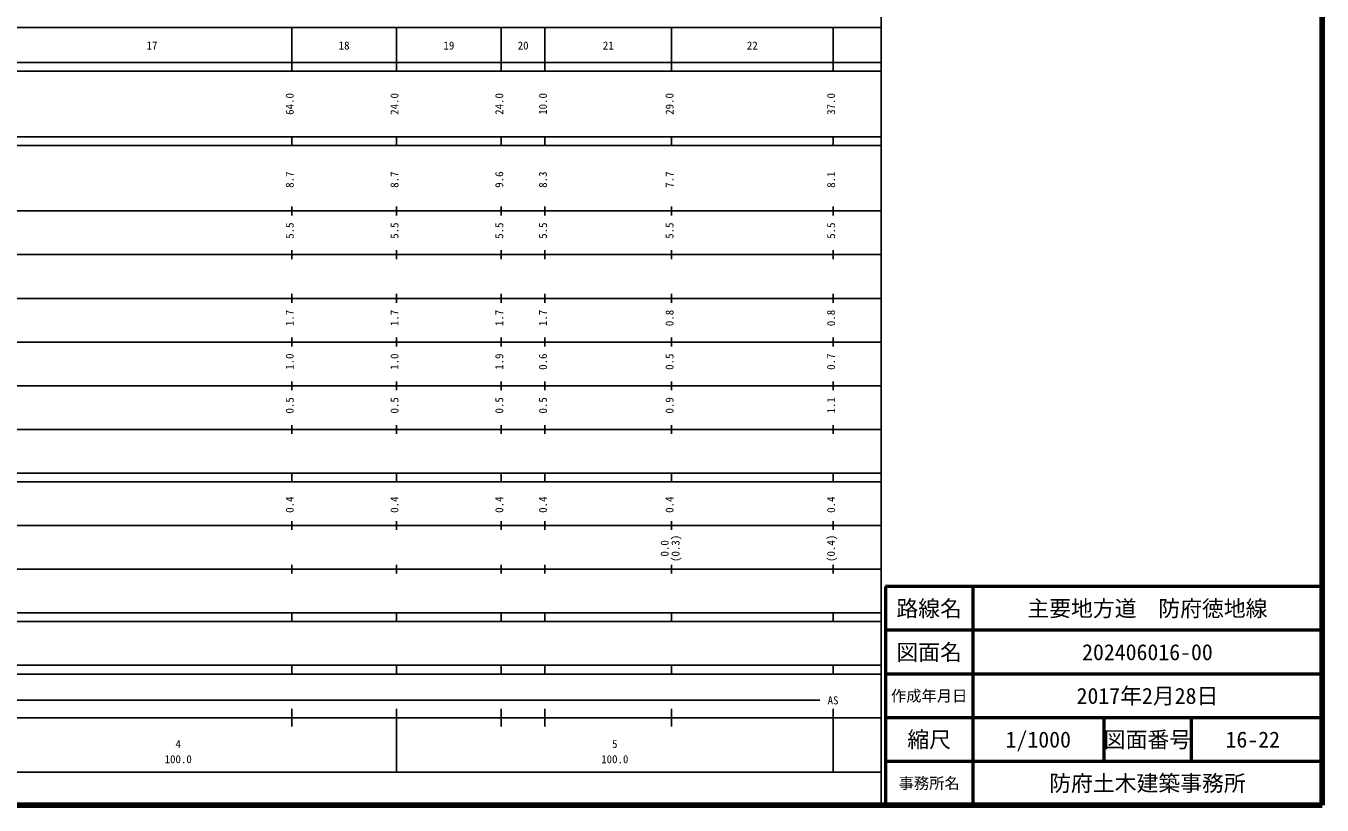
# Model space of a CAD drawing. Units: millimetres on the paper, enlarged 1000 times. Extents: x 40000 to 680000, y 20000 to 380000.
# Drawn here: x 383122 to 680000, y 20000 to 198357 of the extents above; entities that cross this region are included whole.
import ezdxf
from ezdxf.enums import TextEntityAlignment as Align

# ---------------------------------------------------------------- set-up
doc = ezdxf.new("R2010")
doc.units = ezdxf.units.MM
doc.header["$LTSCALE"] = 1000
for name, color, linetype, lineweight in [('M-TTL', 2, 'Continuous', 140), ('M-TTL-BAND', 7, 'Continuous', 25), ('M-TTL-FRAM', 2, 'Continuous', 50), ('M-TTL-LINE', 7, 'Continuous', 50)]:
    doc.layers.add(name, color=color, linetype=linetype, lineweight=lineweight)
doc.layers.add('M-TTL-TXT', color=7, linetype='Continuous')
doc.styles.add('ＭＳ ゴシック', font='')
doc.styles.get('ＭＳ ゴシック').set_extended_font_data('MS Gothic')

msp = doc.modelspace()

# ---------------------------------------------------------------- linework, layer by layer
at = {"layer": 'M-TTL'}
for p, q in [((680000, 20000), (680000, 380000)), ((40000, 20000), (680000, 20000))]:
    msp.add_line(p, q, dxfattribs=at)
at = {"layer": 'M-TTL-BAND'}
for p, q in [((579000, 20000), (579000, 370000)), ((68000, 198000), (579000, 198000)), ((444000, 188000), (444000, 198000)), ((468000, 188000), (468000, 198000)), ((492000, 188000), (492000, 198000)), ((502000, 188000), (502000, 198000)), ((531000, 188000), (531000, 198000)), ((568000, 188000), (568000, 198000)), ((40000, 190000), (579000, 190000)), ((40000, 188000), (579000, 188000)), ((40000, 173000), (579000, 173000)), ((444000, 171000), (444000, 173000)), ((468000, 171000), (468000, 173000)), ((492000, 171000), (492000, 173000)), ((502000, 171000), (502000, 173000)), ((531000, 171000), (531000, 173000)), ((568000, 171000), (568000, 173000)), ((40000, 171000), (579000, 171000)), ((40000, 156000), (579000, 156000)), ((444000, 155000), (444000, 157000)), ((468000, 155000), (468000, 157000)), ((492000, 155000), (492000, 157000)), ((502000, 155000), (502000, 157000)), ((531000, 155000), (531000, 157000)), ((568000, 155000), (568000, 157000)), ((46000, 146000), (579000, 146000)), ((444000, 145000), (444000, 147000)), ((468000, 145000), (468000, 147000)), ((492000, 145000), (492000, 147000)), ((502000, 145000), (502000, 147000)), ((531000, 145000), (531000, 147000)), ((568000, 145000), (568000, 147000)), ((444000, 135000), (444000, 137000)), ((468000, 135000), (468000, 137000)), ((492000, 135000), (492000, 137000)), ((502000, 135000), (502000, 137000)), ((531000, 135000), (531000, 137000)), ((568000, 135000), (568000, 137000)), ((52000, 136000), (579000, 136000)), ((46000, 126000), (579000, 126000)), ((444000, 125000), (444000, 127000)), ((468000, 125000), (468000, 127000)), ((492000, 125000), (492000, 127000)), ((502000, 125000), (502000, 127000)), ((531000, 125000), (531000, 127000)), ((568000, 125000), (568000, 127000)), ((52000, 116000), (579000, 116000)), ((444000, 115000), (444000, 117000)), ((468000, 115000), (468000, 117000)), ((492000, 115000), (492000, 117000)), ((502000, 115000), (502000, 117000)), ((531000, 115000), (531000, 117000)), ((568000, 115000), (568000, 117000)), ((444000, 105000), (444000, 107000)), ((468000, 105000), (468000, 107000)), ((492000, 105000), (492000, 107000)), ((502000, 105000), (502000, 107000)), ((531000, 105000), (531000, 107000)), ((568000, 105000), (568000, 107000)), ((46000, 106000), (579000, 106000)), ((40000, 96000), (579000, 96000)), ((444000, 94000), (444000, 96000)), ((468000, 94000), (468000, 96000)), ((492000, 94000), (492000, 96000)), ((502000, 94000), (502000, 96000)), ((531000, 94000), (531000, 96000)), ((568000, 94000), (568000, 96000)), ((40000, 94000), (579000, 94000)), ((49000, 84000), (579000, 84000)), ((444000, 83000), (444000, 85000)), ((468000, 83000), (468000, 85000)), ((492000, 83000), (492000, 85000)), ((502000, 83000), (502000, 85000)), ((531000, 83000), (531000, 85000)), ((568000, 83000), (568000, 85000)), ((444000, 73000), (444000, 75000)), ((468000, 73000), (468000, 75000)), ((492000, 73000), (492000, 75000)), ((502000, 73000), (502000, 75000)), ((531000, 73000), (531000, 75000)), ((568000, 73000), (568000, 75000)), ((40000, 74000), (579000, 74000)), ((40000, 64000), (579000, 64000)), ((444000, 62000), (444000, 64000)), ((468000, 62000), (468000, 64000)), ((492000, 62000), (492000, 64000)), ((502000, 62000), (502000, 64000)), ((531000, 62000), (531000, 64000)), ((568000, 62000), (568000, 64000)), ((40000, 62000), (579000, 62000)), ((40000, 52000), (579000, 52000)), ((444000, 50000), (444000, 52000)), ((468000, 50000), (468000, 52000)), ((492000, 50000), (492000, 52000)), ((502000, 50000), (502000, 52000)), ((531000, 50000), (531000, 52000)), ((568000, 50000), (568000, 52000)), ((40000, 50000), (579000, 50000)), ((71000, 44000), (565000, 44000)), ((444000, 38000), (444000, 42000)), ((468000, 27500), (468000, 42000)), ((492000, 38000), (492000, 42000)), ((502000, 38000), (502000, 42000)), ((531000, 38000), (531000, 42000)), ((568000, 27500), (568000, 42000)), ((40000, 40000), (579000, 40000)), ((68000, 27500), (579000, 27500))]:
    msp.add_line(p, q, dxfattribs=at)
at = {"layer": 'M-TTL-FRAM'}
for p, q in [((680000, 70000), (580000, 70000)), ((580000, 70000), (580000, 20000))]:
    msp.add_line(p, q, dxfattribs=at)
at = {"layer": 'M-TTL-LINE'}
for p, q in [((600000, 70000), (600000, 20000)), ((680000, 60000), (580000, 60000)), ((680000, 50000), (580000, 50000)), ((680000, 40000), (580000, 40000)), ((630000, 40000), (630000, 30000)), ((650000, 40000), (650000, 30000)), ((680000, 30000), (580000, 30000))]:
    msp.add_line(p, q, dxfattribs=at)

# ---------------------------------------------------------------- texts
at = {"layer": 'M-TTL-BAND', "style": 'ＭＳ ゴシック'}
for s, p in [('17', (412000, 192405)), ('18', (456000, 192405)), ('19', (480000, 192405)), ('20', (497000, 192405)), ('21', (516500, 192405)), ('22', (549500, 192405)), ('AS', (568000, 42500)), ('4', (418000, 32523)), ('5', (518000, 32523)), ('100.0', (418000, 29033)), ('100.0', (518000, 29033))]:
    msp.add_text(s, height=1833, dxfattribs=at).set_placement(p, align=Align.BOTTOM_CENTER)
for s, p in [('64.0', (445000, 180500)), ('24.0', (469000, 180500)), ('24.0', (493000, 180500)), ('10.0', (503000, 180500)), ('29.0', (532000, 180500)), ('37.0', (569000, 180500)), ('8.7', (445000, 163174)), ('8.7', (469000, 163174)), ('9.6', (493000, 163174)), ('8.3', (503000, 163174)), ('7.7', (532000, 163174)), ('8.1', (569000, 163174)), ('5.5', (445000, 151500)), ('5.5', (469000, 151500)), ('5.5', (493000, 151500)), ('5.5', (503000, 151500)), ('5.5', (532000, 151500)), ('5.5', (569000, 151500)), ('1.7', (445000, 131500)), ('1.7', (469000, 131500)), ('1.7', (493000, 131500)), ('1.7', (503000, 131500)), ('0.8', (532000, 131500)), ('0.8', (569000, 131500)), ('1.0', (445000, 121500)), ('1.0', (469000, 121500)), ('1.9', (493000, 121500)), ('0.6', (503000, 121500)), ('0.5', (532000, 121500)), ('0.7', (569000, 121500)), ('0.5', (445000, 111500)), ('0.5', (469000, 111500)), ('0.5', (493000, 111500)), ('0.5', (503000, 111500)), ('0.9', (532000, 111500)), ('1.1', (569000, 111500)), ('0.4', (445000, 88764)), ('0.4', (469000, 88764)), ('0.4', (493000, 88764)), ('0.4', (503000, 88764)), ('0.4', (532000, 88764)), ('0.4', (569000, 88764)), ('0.0', (530870, 78764)), ('(0.3)', (533370, 78764)), ('(0.4)', (569000, 78764))]:
    msp.add_text(s, height=1833, rotation=90, dxfattribs=at).set_placement(p, align=Align.BOTTOM_CENTER)
at = {"layer": 'M-TTL-TXT', "style": 'ＭＳ ゴシック'}
for s, height, p in [('路線名', 3666, (590000, 65000)), ('主要地方道\u3000防府徳地線', 3666, (640000, 65000)), ('図面名', 3666, (590000, 55000)), ('202406016-00', 3666, (640000, 55000)), ('作成年月日', 2566, (590000, 45000)), ('2017年2月28日', 3666, (640000, 45000)), ('縮尺', 3666, (590000, 35000)), ('1/1000', 3666, (615000, 35000)), ('図面番号', 3666, (640000, 35000)), ('16-22', 3666, (664125, 35000)), ('防府土木建築事務所', 3666, (640000, 25000)), ('事務所名', 2566, (590000, 25000))]:
    msp.add_text(s, height=height, dxfattribs=at).set_placement(p, align=Align.MIDDLE_CENTER)

doc.saveas('drawing.dxf')
